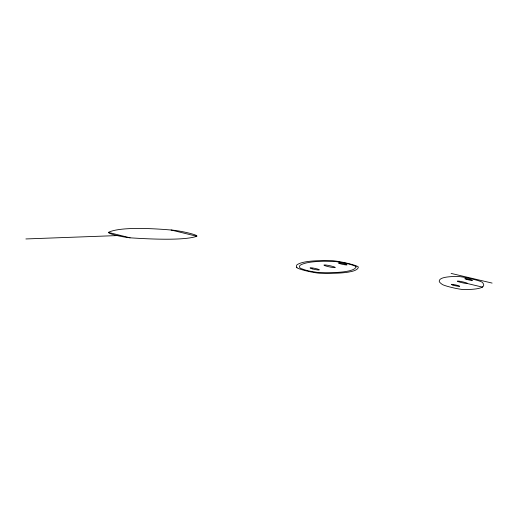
<?xml version="1.0" encoding="UTF-8"?>
<svg xmlns="http://www.w3.org/2000/svg" width="518" height="518" viewBox="0 0 518 518"><rect width="100%" height="100%" fill="white"/><g stroke="black" fill="none" stroke-linecap="round" stroke-linejoin="round"><path stroke-width="0.78" d="M108.391 232.394L109.324 231.947A243.946 31.883 13 0 1 171.108 230.011A15.048 1.573 11 0 1 188.448 232.97A15.048 1.573 11 0 1 196.756 236.266A267.502 25.35 9.8 0 1 130.089 237.814A14.452 1.683 10.5 0 1 117.308 235.625L116.207 235.36A14.426 1.683 10.5 0 1 108.359 232.401L130.089 237.814M296.71 267.217L296.924 267.715A13.798 1.606 11.9 0 0 306.054 270.836A13.798 1.606 11.9 0 0 319.366 273.232L325.634 273.349A240.417 24.43 10.7 0 0 348.497 272.105L351.411 271.523A240.417 24.43 10.7 0 0 358.281 267.21A14.472 1.489 12.1 0 0 347.954 263.422A14.472 1.489 12.1 0 0 331.429 260.735L323.226 260.625A287.911 32.485 13.7 0 0 296.931 264.873A160.386 18.214 12.9 0 0 296.587 266.919L296.924 267.715M25.9 238.947L120.623 235.457M451.126 273.413L492.1 283.087M467.242 283.501L482.271 287.076M171.108 230.011L196.756 236.266M356.099 266.841L356.021 266.958A245.351 24.832 10.7 0 1 348.918 270.914L346.141 271.458A245.202 24.825 10.7 0 1 325 272.74L318.317 272.578L309.965 271.173A11.189 1.301 11.9 0 1 305.231 270.007L300.401 268.305L299.508 267.146A161.467 18.324 12.9 0 1 300.136 265.287A296.639 33.424 13.7 0 1 324.896 261.227L334.421 261.35L343.719 262.814A11.797 1.217 12.1 0 1 350.291 264.394L354.862 265.928L356.099 266.841M482.433 286.998L481.131 287.665A210.554 19.697 11.7 0 1 467.443 289.53L463.221 289.575A12.335 1.237 12.7 0 1 451.91 287.509A12.335 1.237 12.7 0 1 442.508 284.596L441.401 283.806A145.461 13.753 13.4 0 1 439.329 281.714A261.189 23.919 13.9 0 1 451.774 276.612L457.323 276.489A13.138 1.178 12.7 0 1 471.263 278.788A13.138 1.178 12.7 0 1 482.303 282.401A210.554 19.697 11.7 0 1 482.433 286.998M467.417 283.476L467.061 283.521A5.186 0.486 12.7 0 1 458.644 281.779A5.186 0.486 12.7 0 1 460.936 281.481A5.186 0.486 12.7 0 1 467.417 283.476M334.945 267.592L334.356 267.618A5.75 0.622 12 0 1 324.87 265.656A5.75 0.622 12 0 1 328.665 265.469A5.75 0.622 12 0 1 334.945 267.592M466.245 279.273A3.943 0.356 12.7 0 0 472.416 280.413A3.943 0.356 12.7 0 0 467.145 278.852A3.943 0.356 12.7 0 0 466.245 279.273M452.965 285.114A4.261 0.421 12.7 0 0 459.66 286.337A4.261 0.421 12.7 0 0 454.033 284.615A4.261 0.421 12.7 0 0 452.965 285.114M339.802 263.63A4.345 0.447 12.1 0 0 346.924 264.931A4.345 0.447 12.1 0 0 341.744 263.274A4.345 0.447 12.1 0 0 339.802 263.63M312.212 268.848A4.753 0.544 11.9 0 0 319.321 269.872A4.753 0.544 11.9 0 0 312.49 267.948A4.753 0.544 11.9 0 0 312.212 268.848"/></g></svg>
